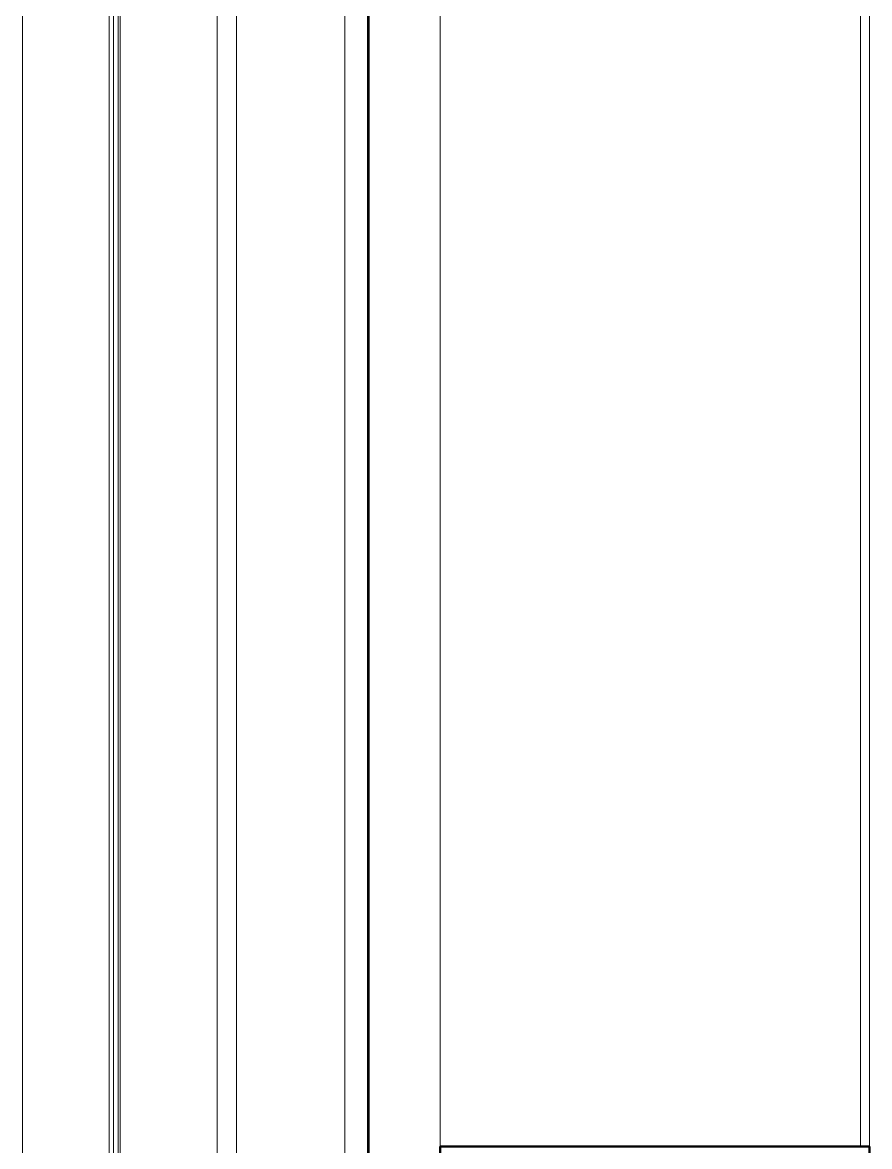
# Model space of a CAD drawing. Header units: inches. Extents: x -4235 to -464, y 9767 to 12347.
# Drawn here: x -3861.933 to -3858.974, y 10743.564 to 10747.488 of the extents above; entities that cross this region are included whole.
import ezdxf

# ---------------------------------------------------------------- set-up
doc = ezdxf.new("R2010")
doc.units = ezdxf.units.IN
doc.header["$MEASUREMENT"] = 0
doc.linetypes.add('Dash 1_16_', pattern=[0.125, 0.0625, -0.0625])
for name, color, linetype, lineweight in [('A-WALL', 113, 'Continuous', 13), ('A-WALL-5', 113, 'Continuous', 9), ('A-WALL-6', 113, 'Continuous', 50), ('C-PROP-LINE-1', 91, 'Dash 1_16_', 50)]:
    doc.layers.add(name, color=color, linetype=linetype, lineweight=lineweight)

# ---------------------------------------------------------------- blocks, each defined once
blk = doc.blocks.new('Basic Wall _ EXT - FIBER CEMENT - LARGE - ___-2162461-BACKGROUND - RCP - 3RD FLOOR')
at = {"layer": 'A-WALL-5'}
for p, q in [((-3861.9331, 11995.7742), (-3861.9331, 9978.9803)), ((-3861.63, 11995.7742), (-3861.63, 9981.7512)), ((-3861.63, 11995.7742), (-3861.63, 9981.7512)), ((-3861.6155, 11995.7742), (-3861.6155, 9981.7508)), ((-3861.5987, 11995.7742), (-3861.5987, 9981.7504)), ((-3861.5987, 11995.7742), (-3861.5987, 9981.7504)), ((-3861.5915, 11995.7742), (-3861.5915, 9981.7503)), ((-3859.005, 10780.7777), (-3859.005, 10743.5636)), ((-3859.005, 10780.7777), (-3859.005, 10743.5636)), ((-3858.9737, 10743.5636), (-3858.9737, 10780.7777)), ((-3858.9737, 10780.7777), (-3858.9737, 10743.5636)), ((-3858.9737, 10737.1894), (-3858.9737, 10743.5636))]:
    blk.add_line(p, q, dxfattribs=at)
blk = doc.blocks.new('Basic Wall _ EXT - FIBER CEMENT - SMALL - ___-2145935-BACKGROUND - RCP - 3RD FLOOR')
at = {"layer": 'A-WALL-5'}
for p, q in [((-3861.2526, 10770.5269), (-3861.2526, 10739.0061)), ((-3861.1857, 10770.5269), (-3861.1857, 10739.0061)), ((-3860.8064, 10770.5269), (-3860.8064, 10739.0061)), ((-3860.7276, 10770.5269), (-3860.7276, 10739.0061)), ((-3860.7276, 10770.5269), (-3860.7276, 10739.0061))]:
    blk.add_line(p, q, dxfattribs=at)
blk = doc.blocks.new('Family - ___-2835860-BACKGROUND - RCP - 3RD FLOOR')
at = {"layer": 'C-PROP-LINE-1'}
blk.add_line((-3860.7237, 9980.1894), (-3860.7237, 11434.3894), dxfattribs=at)
blk = doc.blocks.new('Family - ___-2835932-BACKGROUND - RCP - 3RD FLOOR')
at = {"layer": 'C-PROP-LINE-1'}
blk.add_line((-3860.7237, 9980.1894), (-3860.7237, 12118.5894), dxfattribs=at)

msp = doc.modelspace()

# ---------------------------------------------------------------- linework, layer by layer
at = {"layer": 'A-WALL'}
for p, q in [((-3860.4737, 10743.5636), (-3860.4737, 10780.7777)), ((-3858.9737, 10743.5636), (-3858.9737, 10780.7777))]:
    msp.add_line(p, q, dxfattribs=at)
at = {"layer": 'A-WALL-6'}
for p, q in [((-3860.7237, 10741.8136), (-3860.7237, 10780.7777)), ((-3858.9737, 10743.5636), (-3860.4737, 10743.5636)), ((-3860.4737, 10743.5636), (-3860.4737, 10741.8136)), ((-3858.9737, 10737.1894), (-3858.9737, 10743.5636))]:
    msp.add_line(p, q, dxfattribs=at)

# ---------------------------------------------------------------- block references
at = {"layer": 'A-WALL-5'}
for name in ['Basic Wall _ EXT - FIBER CEMENT - SMALL - ___-2145935-BACKGROUND - RCP - 3RD FLOOR', 'Basic Wall _ EXT - FIBER CEMENT - LARGE - ___-2162461-BACKGROUND - RCP - 3RD FLOOR']:
    msp.add_blockref(name, (0, 0), dxfattribs=at)
at = {"layer": 'C-PROP-LINE-1'}
for name in ['Family - ___-2835860-BACKGROUND - RCP - 3RD FLOOR', 'Family - ___-2835932-BACKGROUND - RCP - 3RD FLOOR']:
    msp.add_blockref(name, (0, 0), dxfattribs=at)

doc.saveas('drawing.dxf')
